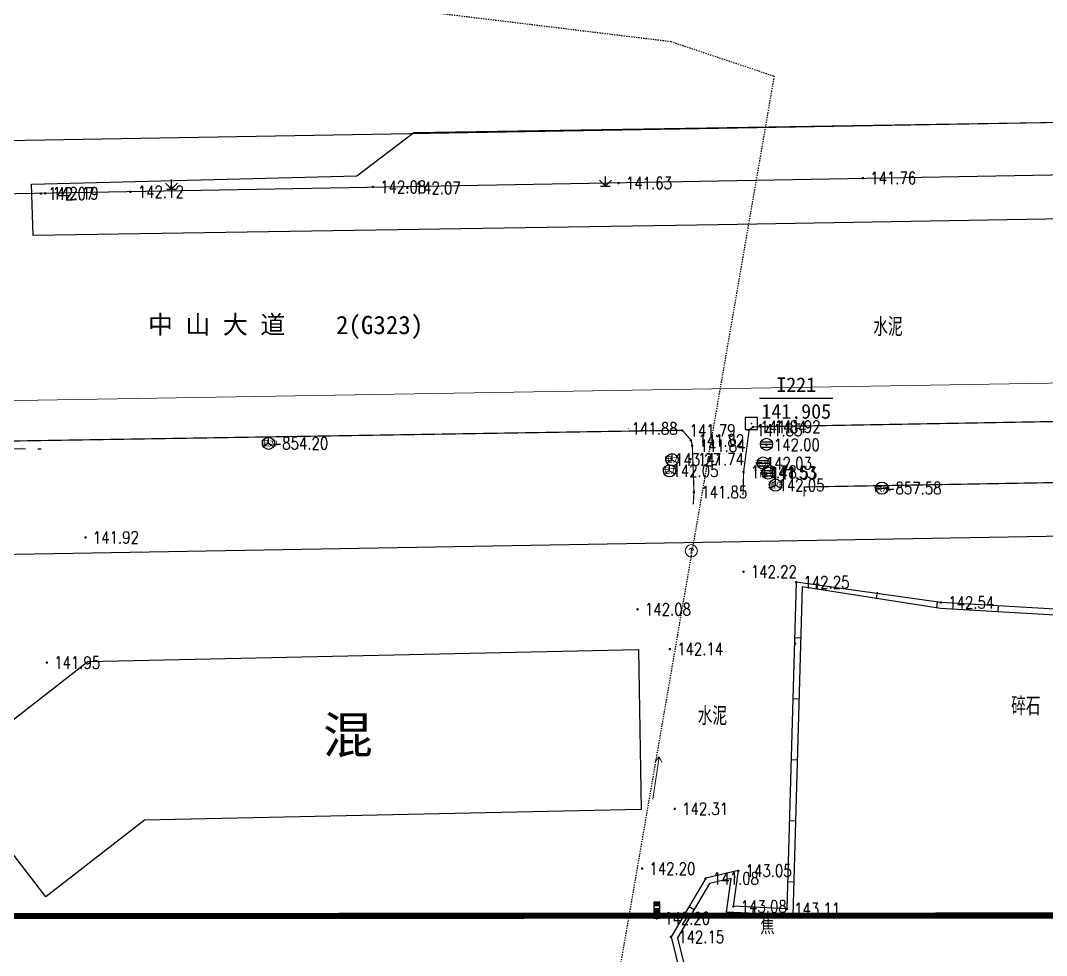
# Model space of a CAD drawing. Extents: x 529262 to 576451, y 2694391 to 2717535.
# Drawn here: x 564776.3 to 564860.3, y 2709587.6 to 2709664.2 of the extents above; entities that cross this region are included whole.
import ezdxf
from ezdxf.enums import TextEntityAlignment as Align
from ezdxf.xclip import XClip

# ---------------------------------------------------------------- set-up
doc = ezdxf.new("R2010")
doc.units = 0
doc.header["$XCLIPFRAME"] = 0
doc.linetypes.add('DASH', pattern=[0.35, 0.25, -0.1])
doc.linetypes.add('X6', pattern=[2, 1, -1])
for name, color, linetype in [('a红线图', 1, 'Continuous'), ('COMPONENT', 8, 'Continuous'), ('DLDW', 8, 'Continuous'), ('DLSS', 4, 'Continuous'), ('GCD', 8, 'Continuous'), ('GXYZ', 8, 'Continuous'), ('JMD', 8, 'Continuous'), ('KZD', 8, 'Continuous'), ('PP-COM', 7, 'Continuous'), ('RD-中线', 40, 'Continuous'), ('RD-红线', 7, 'Continuous'), ('ZBTZ', 8, 'Continuous'), ('ZJ', 7, 'Continuous'), ('新建水沟', 7, 'Continuous')]:
    doc.layers.add(name, color=color, linetype=linetype)
doc.layers.add('SXSS', color=5, linetype='Continuous', lineweight=0)
doc.styles.add('HZ', font='rs.shx', dxfattribs={"width": 0.8, "bigfont": 'hztxt.shx'})
doc.styles.add('宋体', font='', dxfattribs={"width": 0.75})
doc.styles.add('等线体', font='simhei.ttf')
doc.styles.get('宋体').set_extended_font_data('SimSun')

# ---------------------------------------------------------------- blocks, each defined once
blk = doc.blocks.new('A$C19FD0107')
at = {"layer": 'RD-中线', "color": 8, "linetype": 'Continuous'}
blk.add_lwpolyline([(-5280.166, 15276.46), (-7574.885, 15234.775, -0.04855), (-7632.827, 15239.353), (-9762.366, 15617.812)], format="xyb", dxfattribs=at)
at = {"layer": 'RD-红线', "color": 8, "linetype": 'Continuous', "flags": 128}
blk.add_lwpolyline([(-6225.271, 15229.778), (-5957.887, 15234.456)], dxfattribs=at)
blk = doc.blocks.new('GC200')
at = {"linetype": 'Continuous', "const_width": 0.2, "flags": 128}
blk.add_lwpolyline([(-0.1, 0, 1), (0.1, 0, 1)], format="xyb", close=True, dxfattribs=at)
blk = doc.blocks.new('gc054')
at = {"color": 8}
for points in [[(-0.5, 0), (0, 0), (0.5, 0), (0.5, 2.6), (-0.5, 2.6), (-0.5, 0)], [(-0.5, 2.08), (0.5, 2.08)], [(-0.5, 1.56), (0.5, 1.56)], [(-0.5, 1.04), (0.5, 1.04)], [(-0.5, 0.52), (0.5, 0.52)]]:
    blk.add_lwpolyline(points, dxfattribs=at)
at = {"color": 8, "linetype": 'Continuous'}
for points in [[(0.5, 2.08), (0.5, 2.6), (-0.5, 2.6)], [(-0.5, 2.6), (-0.5, 2.08), (0.5, 2.08)], [(-0.5, 1.56), (-0.5, 1.04), (0.5, 1.04)], [(0.5, 1.56), (-0.5, 1.56), (0.5, 1.04)], [(0.5, 0), (0.5, 0.52), (-0.5, 0.52)], [(-0.5, 0.52), (0, 0), (0.5, 0)], [(-0.5, 0.52), (-0.5, 0), (0, 0)]]:
    blk.add_solid(points, dxfattribs=at)
blk = doc.blocks.new('gc124')
at = {"color": 8}
for p, q in [((-1, 1), (0, 0)), ((-0.8, 0), (0.8, 0)), ((0, 0), (0, 1.6)), ((0, 0), (1, 1))]:
    blk.add_line(p, q, dxfattribs=at)
blk = doc.blocks.new('gc086')
at = {"color": 8}
for p, q in [((0, 0), (7, 0)), ((7, 0), (6.18, 0.57)), ((7, 0), (6.18, -0.57))]:
    blk.add_line(p, q, dxfattribs=at)
blk = doc.blocks.new('gc190')
for q in [(-0.35, 0.15), (0, -0.5), (0.35, 0.15)]:
    blk.add_line((0, 0.5), q)
blk.add_circle((0, 0), 1)
blk = doc.blocks.new('gc115')
at = {"color": 8}
blk.add_lwpolyline([(-1, -1), (1, -1), (1, 1), (-1, 1)], close=True, dxfattribs=at)
blk.add_point((0, 0), dxfattribs=at)
blk = doc.blocks.new('gcbj0101')
blk.add_line((-1, 0), (1, 0))
blk.add_circle((0, 0), 1)
blk = doc.blocks.new('gcbj0103')
for p, q in [((-1, 0), (1, 0)), ((-0.9, 0.43), (0.9, 0.43)), ((-0.88, -0.47), (0.88, -0.47))]:
    blk.add_line(p, q)
blk.add_circle((0, 0), 1)
blk = doc.blocks.new('gcbj0107')
for q in [(-0.87, -0.5), (0, 1), (0.87, -0.5)]:
    blk.add_line((0, 0), q)
blk.add_circle((0, 0), 1)

msp = doc.modelspace()

# ---------------------------------------------------------------- linework, layer by layer
at = {"const_width": 0.5}
msp.add_lwpolyline([(564562.501, 2710307.522), (564562.421, 2709590.678), (564888.143, 2709590.86), (564888.226, 2709664.058), (565134.095, 2709664.095), (565134.027, 2710310.134), (564562.501, 2710307.522)], dxfattribs=at)
at = {"layer": 'a红线图', "color": 8, "linetype": 'Continuous', "lineweight": 0, "flags": 128}
msp.add_lwpolyline([(564727.349, 2709632.223), (566623.018, 2709663.858)], dxfattribs=at)
msp.add_lwpolyline([(564727.349, 2709632.223), (566623.018, 2709663.858)], dxfattribs=at)
at = {"layer": 'DLSS', "color": 8, "linetype": 'Continuous', "elevation": 142.085, "flags": 128}
msp.add_lwpolyline([(564730.1, 2709653.481), (564776.652, 2709654.348), (564864.998, 2709655.874)], dxfattribs=at)
at = {"layer": 'DLSS', "linetype": 'Continuous', "flags": 128}
for points, elevation in [([(564777.19, 2709650.762), (564803.842, 2709651.441), (564808.506, 2709654.98), (564864.998, 2709655.874)], 142.085), ([(564864.998, 2709647.971), (564833.422, 2709647.41), (564777.315, 2709646.546), (564777.19, 2709650.762)], 143.262)]:
    msp.add_lwpolyline(points, dxfattribs=dict(at, elevation=elevation))
for points in [[(564835.468, 2709625.284, 0.1, 0.1, 0), (564835.512, 2709627.198, 0.1, 0.1, 0), (564835.964, 2709630.62, 0.1, 0.1, 0), (564836.296, 2709630.873, 0.1, 0.1, 0), (564875.597, 2709631.565, 0.1, 0.1, 0), (564884.749, 2709631.706, 0, 0, 0), (564885.868, 2709629.81, 0, 0, 0), (564886.222, 2709626.91, 0, 0, 0)], [(564831.39, 2709624.527, 0.1, 0.1, 0), (564831.448, 2709625.536, 0.1, 0.1, 0), (564831.311, 2709629.355, 0.1, 0.1, 0), (564831.211, 2709629.767, 0.1, 0.1, 0), (564830.495, 2709630.594, 0.1, 0.1, 0), (564758.964, 2709629.444, 0.1, 0.1, 0), (564758.12, 2709628.873, 0.1, 0.1, 0), (564756.891, 2709628.099, 0.1, 0.1, 0), (564754.999, 2709625.751, 0.1, 0.1, 0), (564754.262, 2709624.963, 0, 0, 0), (564754.189, 2709624.64, 0, 0, 0)], [(564840.466, 2709625.168, 0.1, 0.1, 0), (564840.484, 2709625.946, 0.1, 0.1, 0), (564875.68, 2709626.566, 0.1, 0.1, 0), (564881.216, 2709626.651, 0, 0, 0), (564881.258, 2709626.304, 0, 0, 0)]]:
    msp.add_lwpolyline(points, format="xyseb", dxfattribs=at)
at = {"layer": 'DLSS', "linetype": 'X6', "elevation": 24.553, "flags": 128}
msp.add_lwpolyline([(564770.229, 2709488.853), (564759.777, 2709488.994), (564760.001, 2709493.004), (564759.904, 2709499.5), (564752.66, 2709499.241), (564752.335, 2709515.304), (564751.767, 2709533.775), (564751.458, 2709551.68), (564751.123, 2709571.278), (564750.734, 2709589.057), (564749.677, 2709600.809), (564751.789, 2709621.63), (564754.972, 2709625.2), (564757.608, 2709628.349), (564759.7, 2709629.393), (564761.909, 2709629.333), (564777.97, 2709629.061)], dxfattribs=at)
at = {"layer": 'JMD', "linetype": 'Continuous'}
for p, q in [((564836.431, 2709627.341), (564836.579, 2709627.319)), ((564841.499, 2709618.089), (564841.421, 2709617.595)), ((564846.439, 2709617.317), (564846.361, 2709616.823)), ((564851.379, 2709616.544), (564851.301, 2709616.05)), ((564856.366, 2709616.215), (564856.336, 2709615.716)), ((564839.694, 2709613.61), (564840.194, 2709613.596)), ((564839.761, 2709613.045), (564839.789, 2709613.192)), ((564839.761, 2709613.045), (564839.789, 2709613.192)), ((564839.552, 2709608.612), (564840.051, 2709608.598)), ((564839.409, 2709603.614), (564839.909, 2709603.6)), ((564839.266, 2709598.616), (564839.766, 2709598.602)), ((564834.673, 2709594.426), (564834.787, 2709593.94)), ((564839.124, 2709593.618), (564839.624, 2709593.604)), ((564831.044, 2709591.592), (564831.474, 2709591.337)), ((564836.298, 2709591.518), (564836.274, 2709591.018))]:
    msp.add_line(p, q, dxfattribs=at)
at = {"layer": 'JMD', "linetype": 'Continuous', "flags": 128}
for points in [[(564886.211, 2709575.103), (564888.26, 2709579.096), (564880.186, 2709593.131), (564877.437, 2709616.205), (564871.453, 2709616.23), (564861.003, 2709615.936), (564851.681, 2709616.497), (564839.824, 2709618.159), (564839.06, 2709591.384), (564834.686, 2709591.596), (564835.09, 2709594.525), (564832.409, 2709593.892), (564829.567, 2709589.102), (564831.929, 2709579.528)], [(564885.766, 2709575.331), (564887.691, 2709579.082), (564879.702, 2709592.97), (564876.993, 2709615.707), (564871.459, 2709615.73), (564860.995, 2709615.436), (564851.627, 2709615.999), (564840.313, 2709617.768), (564839.545, 2709590.86), (564834.116, 2709591.123), (564834.495, 2709593.871), (564832.731, 2709593.454), (564830.101, 2709589.023), (564832.414, 2709579.648)]]:
    msp.add_lwpolyline(points, dxfattribs=at)
msp.add_lwpolyline([(564781.789, 2709611.649), (564826.899, 2709612.631), (564827.122, 2709599.537), (564786.424, 2709598.651), (564778.363, 2709592.374), (564770.366, 2709602.744)], close=True, dxfattribs=at)
at = {"layer": 'KZD', "linetype": 'Continuous'}
msp.add_line((564836.822, 2709633.228), (564842.822, 2709633.228), dxfattribs=at)
msp.add_line((564836.822, 2709633.228), (564842.822, 2709633.228), dxfattribs=at)
at = {"layer": '新建水沟', "color": 5, "linetype": 'DASH', "ltscale": 0.1, "elevation": 143.04}
msp.add_lwpolyline([(564692.655, 2710239.775), (564722.404, 2710203.912), (564749.087, 2710144.577), (564801.321, 2710058.696), (564858.94, 2709973.728), (564856.64, 2709887.325), (564736.482, 2709870.316), (564671.801, 2709755.331), (564665.716, 2709733.478), (564684.342, 2709714.784), (564705.355, 2709682.444), (564764.149, 2709670.422), (564829.539, 2709662.444), (564838.011, 2709659.606), (564818.767, 2709548.337)], dxfattribs=at)
msp.add_lwpolyline([(564692.655, 2710239.775), (564722.404, 2710203.912), (564749.087, 2710144.577), (564801.321, 2710058.696), (564858.94, 2709973.728), (564856.64, 2709887.325), (564736.482, 2709870.316), (564671.801, 2709755.331), (564665.716, 2709733.478), (564684.342, 2709714.784), (564705.355, 2709682.444), (564764.149, 2709670.422), (564829.539, 2709662.444), (564838.011, 2709659.606), (564818.767, 2709548.337)], dxfattribs=at)
msp.add_lwpolyline([(564692.655, 2710239.775), (564722.404, 2710203.912), (564749.087, 2710144.577), (564801.321, 2710058.696), (564858.94, 2709973.728), (564856.64, 2709887.325), (564736.482, 2709870.316), (564671.801, 2709755.331), (564665.716, 2709733.478), (564684.342, 2709714.784), (564705.355, 2709682.444), (564764.149, 2709670.422), (564829.539, 2709662.444), (564838.011, 2709659.606), (564818.767, 2709548.337)], dxfattribs=at)

# ---------------------------------------------------------------- block references
at = {"layer": 'COMPONENT', "linetype": 'Continuous', "xscale": 0.5, "yscale": 0.5}
for name, p in [('gcbj0107', (564796.592, 2709629.522)), ('gcbj0103', (564837.387, 2709629.441)), ('gcbj0107', (564829.651, 2709628.18)), ('gcbj0103', (564837.122, 2709627.903)), ('gcbj0107', (564829.441, 2709627.268)), ('gcbj0103', (564837.521, 2709627.089)), ('gcbj0107', (564838.129, 2709626.093)), ('gcbj0101', (564846.846, 2709625.849))]:
    msp.add_blockref(name, p, dxfattribs=at)
at = {"layer": 'COMPONENT', "color": 252, "linetype": 'Continuous', "xscale": 0.5, "yscale": 0.5}
msp.add_blockref('gcbj0103', (564837.387, 2709629.441), dxfattribs=at)
at = {"layer": 'DLDW', "linetype": 'Continuous', "xscale": 0.5, "yscale": 0.5}
msp.add_blockref('gc054', (564828.41, 2709590.629, 117.677), dxfattribs=at)
at = {"layer": 'GCD', "linetype": 'Continuous'}
ref = msp.add_blockref('GC200', (564825.277, 2709650.843, 141.63), dxfattribs=dict(at, xscale=0.5, yscale=0.5, zscale=0.5))
ref.add_attrib('height', '141.63', dxfattribs={"linetype": 'Continuous', "height": 1, "style": 'HZ', "width": 0.8}).set_placement((564825.877, 2709650.843, 141.63), align=Align.MIDDLE_LEFT)
ref = msp.add_blockref('GC200', (564845.281, 2709651.249, 141.76), dxfattribs=dict(at, xscale=0.5, yscale=0.5, zscale=0.5))
ref.add_attrib('height', '141.76', dxfattribs={"linetype": 'Continuous', "height": 1, "style": 'HZ', "width": 0.8}).set_placement((564845.881, 2709651.249, 141.76), align=Align.MIDDLE_LEFT)
ref = msp.add_blockref('GC200', (564777.95, 2709649.982, 142.074), dxfattribs=dict(at, xscale=0.5, yscale=0.5, zscale=0.5))
ref.add_attrib('height', '142.07', dxfattribs={"linetype": 'Continuous', "height": 1, "style": 'HZ', "width": 0.8}).set_placement((564778.55, 2709649.982, 142.074), align=Align.MIDDLE_LEFT)
ref = msp.add_blockref('GC200', (564778.306, 2709650, 142.191), dxfattribs=dict(at, xscale=0.5, yscale=0.5, zscale=0.5))
ref.add_attrib('height', '142.19', dxfattribs={"linetype": 'Continuous', "height": 1, "style": 'HZ', "width": 0.8}).set_placement((564778.906, 2709650, 142.191), align=Align.MIDDLE_LEFT)
ref = msp.add_blockref('GC200', (564785.284, 2709650.119, 142.12), dxfattribs=dict(at, xscale=0.5, yscale=0.5, zscale=0.5))
ref.add_attrib('height', '142.12', dxfattribs={"linetype": 'Continuous', "height": 1, "style": 'HZ', "width": 0.8}).set_placement((564785.884, 2709650.119, 142.12), align=Align.MIDDLE_LEFT)
ref = msp.add_blockref('GC200', (564805.143, 2709650.527, 142.084), dxfattribs=dict(at, xscale=0.5, yscale=0.5, zscale=0.5))
ref.add_attrib('height', '142.08', dxfattribs={"linetype": 'Continuous', "height": 1, "style": 'HZ', "width": 0.8}).set_placement((564805.743, 2709650.527, 142.084), align=Align.MIDDLE_LEFT)
ref = msp.add_blockref('GC200', (564807.968, 2709650.444, 142.069), dxfattribs=dict(at, xscale=0.5, yscale=0.5, zscale=0.5))
ref.add_attrib('height', '142.07', dxfattribs={"linetype": 'Continuous', "height": 1, "style": 'HZ', "width": 0.8}).set_placement((564808.568, 2709650.444, 142.069), align=Align.MIDDLE_LEFT)
ref = msp.add_blockref('GC200', (564826.1, 2709630.733, 141.883), dxfattribs=dict(at, xscale=0.1999999999534339, yscale=0.1999999999534339, zscale=0.1999999999534339))
ref.add_attrib('height', '141.88', dxfattribs={"linetype": 'Continuous', "height": 1, "style": 'HZ', "width": 0.8}).set_placement((564826.34, 2709630.733, 141.883), align=Align.MIDDLE_LEFT)
ref = msp.add_blockref('GC200', (564826.1, 2709630.733, 141.883), dxfattribs=dict(at, xscale=0.1999999999534339, yscale=0.1999999999534339, zscale=0.1999999999534339))
ref.add_attrib('height', '141.88', dxfattribs={"linetype": 'Continuous', "height": 1, "style": 'HZ', "width": 0.8}).set_placement((564826.34, 2709630.733, 141.883), align=Align.MIDDLE_LEFT)
at = {"layer": 'GCD', "color": 3, "linetype": 'Continuous'}
ref = msp.add_blockref('GC200', (564830.483, 2709630.578, 141.792), dxfattribs=dict(at, xscale=0.5, yscale=0.5, zscale=0.5))
ref.add_attrib('height', '141.79', dxfattribs={"linetype": 'Continuous', "height": 1, "style": 'HZ', "width": 0.8}).set_placement((564831.083, 2709630.578, 141.792), align=Align.MIDDLE_LEFT)
ref = msp.add_blockref('GC200', (564835.952, 2709630.604, 141.847), dxfattribs=dict(at, xscale=0.5, yscale=0.5, zscale=0.5))
ref.add_attrib('height', '141.85', dxfattribs={"linetype": 'Continuous', "height": 1, "style": 'HZ', "width": 0.8}).set_placement((564836.552, 2709630.604, 141.847), align=Align.MIDDLE_LEFT)
ref = msp.add_blockref('GC200', (564836.284, 2709630.857, 141.836), dxfattribs=dict(at, xscale=0.5, yscale=0.5, zscale=0.5))
ref.add_attrib('height', '141.84', dxfattribs={"linetype": 'Continuous', "height": 1, "style": 'HZ', "width": 0.8}).set_placement((564836.884, 2709630.857, 141.836), align=Align.MIDDLE_LEFT)
ref = msp.add_blockref('GC200', (564837.449, 2709630.887, 141.918), dxfattribs=dict(at, xscale=0.5, yscale=0.5, zscale=0.5))
ref.add_attrib('height', '141.92', dxfattribs={"linetype": 'Continuous', "height": 1, "style": 'HZ', "width": 0.8}).set_placement((564838.049, 2709630.887, 141.918), align=Align.MIDDLE_LEFT)
ref = msp.add_blockref('GC200', (564831.199, 2709629.751, 141.818), dxfattribs=dict(at, xscale=0.5, yscale=0.5, zscale=0.5))
ref.add_attrib('height', '141.82', dxfattribs={"linetype": 'Continuous', "height": 1, "style": 'HZ', "width": 0.8}).set_placement((564831.799, 2709629.751, 141.818), align=Align.MIDDLE_LEFT)
at = {"layer": 'GCD', "linetype": 'Continuous'}
ref = msp.add_blockref('GC200', (564796.588, 2709629.522, -854.199), dxfattribs=dict(at, xscale=0.1999999999534339, yscale=0.1999999999534339, zscale=0.1999999999534339))
ref.add_attrib('height', '-854.20', dxfattribs={"linetype": 'Continuous', "height": 1, "style": 'HZ', "width": 0.8}).set_placement((564796.828, 2709629.522, -854.199), align=Align.MIDDLE_LEFT)
ref = msp.add_blockref('GC200', (564796.588, 2709629.522, -854.199), dxfattribs=dict(at, xscale=0.1999999999534339, yscale=0.1999999999534339, zscale=0.1999999999534339))
ref.add_attrib('height', '-854.20', dxfattribs={"linetype": 'Continuous', "height": 1, "style": 'HZ', "width": 0.8}).set_placement((564796.828, 2709629.522, -854.199), align=Align.MIDDLE_LEFT)
at = {"layer": 'GCD', "color": 3, "linetype": 'Continuous'}
ref = msp.add_blockref('GC200', (564831.299, 2709629.339, 141.839), dxfattribs=dict(at, xscale=0.5, yscale=0.5, zscale=0.5))
ref.add_attrib('height', '141.84', dxfattribs={"linetype": 'Continuous', "height": 1, "style": 'HZ', "width": 0.8}).set_placement((564831.899, 2709629.339, 141.839), align=Align.MIDDLE_LEFT)
ref = msp.add_blockref('GC200', (564837.385, 2709629.402, 141.999), dxfattribs=dict(at, xscale=0.5, yscale=0.5, zscale=0.5))
ref.add_attrib('height', '142.00', dxfattribs={"linetype": 'Continuous', "height": 1, "style": 'HZ', "width": 0.8}).set_placement((564837.985, 2709629.402, 141.999), align=Align.MIDDLE_LEFT)
at = {"layer": 'GCD', "linetype": 'Continuous'}
ref = msp.add_blockref('GC200', (564829.648, 2709628.182, 143.273), dxfattribs=dict(at, xscale=0.1999999999534339, yscale=0.1999999999534339, zscale=0.1999999999534339))
ref.add_attrib('height', '143.27', dxfattribs={"linetype": 'Continuous', "height": 1, "style": 'HZ', "width": 0.8}).set_placement((564829.888, 2709628.182, 143.273), align=Align.MIDDLE_LEFT)
ref = msp.add_blockref('GC200', (564829.648, 2709628.182, 143.273), dxfattribs=dict(at, xscale=0.1999999999534339, yscale=0.1999999999534339, zscale=0.1999999999534339))
ref.add_attrib('height', '143.27', dxfattribs={"linetype": 'Continuous', "height": 1, "style": 'HZ', "width": 0.8}).set_placement((564829.888, 2709628.182, 143.273), align=Align.MIDDLE_LEFT)
at = {"layer": 'GCD', "color": 3, "linetype": 'Continuous'}
ref = msp.add_blockref('GC200', (564831.168, 2709628.227, 141.736), dxfattribs=dict(at, xscale=0.5, yscale=0.5, zscale=0.5))
ref.add_attrib('height', '141.74', dxfattribs={"linetype": 'Continuous', "height": 1, "style": 'HZ', "width": 0.8}).set_placement((564831.768, 2709628.227, 141.736), align=Align.MIDDLE_LEFT)
at = {"layer": 'GCD', "linetype": 'Continuous'}
ref = msp.add_blockref('GC200', (564837.092, 2709627.887, 142.031), dxfattribs=dict(at, xscale=0.1999999999534339, yscale=0.1999999999534339, zscale=0.1999999999534339))
ref.add_attrib('height', '142.03', dxfattribs={"linetype": 'Continuous', "height": 1, "style": 'HZ', "width": 0.8}).set_placement((564837.332, 2709627.887, 142.031), align=Align.MIDDLE_LEFT)
ref = msp.add_blockref('GC200', (564837.092, 2709627.887, 142.031), dxfattribs=dict(at, xscale=0.1999999999534339, yscale=0.1999999999534339, zscale=0.1999999999534339))
ref.add_attrib('height', '142.03', dxfattribs={"linetype": 'Continuous', "height": 1, "style": 'HZ', "width": 0.8}).set_placement((564837.332, 2709627.887, 142.031), align=Align.MIDDLE_LEFT)
ref = msp.add_blockref('GC200', (564829.437, 2709627.27, 142.048), dxfattribs=dict(at, xscale=0.1999999999534339, yscale=0.1999999999534339, zscale=0.1999999999534339))
ref.add_attrib('height', '142.05', dxfattribs={"linetype": 'Continuous', "height": 1, "style": 'HZ', "width": 0.8}).set_placement((564829.677, 2709627.27, 142.048), align=Align.MIDDLE_LEFT)
ref = msp.add_blockref('GC200', (564829.437, 2709627.27, 142.048), dxfattribs=dict(at, xscale=0.1999999999534339, yscale=0.1999999999534339, zscale=0.1999999999534339))
ref.add_attrib('height', '142.05', dxfattribs={"linetype": 'Continuous', "height": 1, "style": 'HZ', "width": 0.8}).set_placement((564829.677, 2709627.27, 142.048), align=Align.MIDDLE_LEFT)
at = {"layer": 'GCD', "color": 3, "linetype": 'Continuous'}
ref = msp.add_blockref('GC200', (564835.5, 2709627.182, 141.779), dxfattribs=dict(at, xscale=0.5, yscale=0.5, zscale=0.5))
ref.add_attrib('height', '141.78', dxfattribs={"linetype": 'Continuous', "height": 1, "style": 'HZ', "width": 0.8}).set_placement((564836.1, 2709627.182, 141.779), align=Align.MIDDLE_LEFT)
at = {"layer": 'GCD', "linetype": 'Continuous'}
ref = msp.add_blockref('GC200', (564837.408, 2709627.124, 141.532), dxfattribs=dict(at, xscale=0.1999999999534339, yscale=0.1999999999534339, zscale=0.1999999999534339))
ref.add_attrib('height', '141.53', dxfattribs={"linetype": 'Continuous', "height": 1, "style": 'HZ', "width": 0.8}).set_placement((564837.648, 2709627.124, 141.532), align=Align.MIDDLE_LEFT)
ref = msp.add_blockref('GC200', (564837.408, 2709627.124, 141.532), dxfattribs=dict(at, xscale=0.1999999999534339, yscale=0.1999999999534339, zscale=0.1999999999534339))
ref.add_attrib('height', '141.53', dxfattribs={"linetype": 'Continuous', "height": 1, "style": 'HZ', "width": 0.8}).set_placement((564837.648, 2709627.124, 141.532), align=Align.MIDDLE_LEFT)
ref = msp.add_blockref('GC200', (564837.508, 2709627.072, 141.53), dxfattribs=dict(at, xscale=0.1999999999534339, yscale=0.1999999999534339, zscale=0.1999999999534339))
ref.add_attrib('height', '141.53', dxfattribs={"linetype": 'Continuous', "height": 1, "style": 'HZ', "width": 0.8}).set_placement((564837.748, 2709627.072, 141.53), align=Align.MIDDLE_LEFT)
ref = msp.add_blockref('GC200', (564837.508, 2709627.072, 141.53), dxfattribs=dict(at, xscale=0.1999999999534339, yscale=0.1999999999534339, zscale=0.1999999999534339))
ref.add_attrib('height', '141.53', dxfattribs={"linetype": 'Continuous', "height": 1, "style": 'HZ', "width": 0.8}).set_placement((564837.748, 2709627.072, 141.53), align=Align.MIDDLE_LEFT)
at = {"layer": 'GCD', "color": 3, "linetype": 'Continuous'}
ref = msp.add_blockref('GC200', (564831.436, 2709625.52, 141.853), dxfattribs=dict(at, xscale=0.5, yscale=0.5, zscale=0.5))
ref.add_attrib('height', '141.85', dxfattribs={"linetype": 'Continuous', "height": 1, "style": 'HZ', "width": 0.8}).set_placement((564832.036, 2709625.52, 141.853), align=Align.MIDDLE_LEFT)
at = {"layer": 'GCD', "linetype": 'Continuous'}
ref = msp.add_blockref('GC200', (564838.128, 2709626.092, 142.048), dxfattribs=dict(at, xscale=0.1999999999534339, yscale=0.1999999999534339, zscale=0.1999999999534339))
ref.add_attrib('height', '142.05', dxfattribs={"linetype": 'Continuous', "height": 1, "style": 'HZ', "width": 0.8}).set_placement((564838.368, 2709626.092, 142.048), align=Align.MIDDLE_LEFT)
ref = msp.add_blockref('GC200', (564838.128, 2709626.092, 142.048), dxfattribs=dict(at, xscale=0.1999999999534339, yscale=0.1999999999534339, zscale=0.1999999999534339))
ref.add_attrib('height', '142.05', dxfattribs={"linetype": 'Continuous', "height": 1, "style": 'HZ', "width": 0.8}).set_placement((564838.368, 2709626.092, 142.048), align=Align.MIDDLE_LEFT)
ref = msp.add_blockref('GC200', (564846.823, 2709625.848, -857.584), dxfattribs=dict(at, xscale=0.1999999999534339, yscale=0.1999999999534339, zscale=0.1999999999534339))
ref.add_attrib('height', '-857.58', dxfattribs={"linetype": 'Continuous', "height": 1, "style": 'HZ', "width": 0.8}).set_placement((564847.063, 2709625.848, -857.584), align=Align.MIDDLE_LEFT)
ref = msp.add_blockref('GC200', (564846.823, 2709625.848, -857.584), dxfattribs=dict(at, xscale=0.1999999999534339, yscale=0.1999999999534339, zscale=0.1999999999534339))
ref.add_attrib('height', '-857.58', dxfattribs={"linetype": 'Continuous', "height": 1, "style": 'HZ', "width": 0.8}).set_placement((564847.063, 2709625.848, -857.584), align=Align.MIDDLE_LEFT)
at = {"layer": 'GCD', "color": 3, "linetype": 'Continuous'}
ref = msp.add_blockref('GC200', (564781.603, 2709621.811, 141.917), dxfattribs=dict(at, xscale=0.5, yscale=0.5, zscale=0.5))
ref.add_attrib('height', '141.92', dxfattribs={"linetype": 'Continuous', "height": 1, "style": 'HZ', "width": 0.8}).set_placement((564782.203, 2709621.811, 141.917), align=Align.MIDDLE_LEFT)
ref = msp.add_blockref('GC200', (564835.504, 2709619.008, 142.217), dxfattribs=dict(at, xscale=0.5, yscale=0.5, zscale=0.5))
ref.add_attrib('height', '142.22', dxfattribs={"linetype": 'Continuous', "height": 1, "style": 'HZ', "width": 0.8}).set_placement((564836.104, 2709619.008, 142.217), align=Align.MIDDLE_LEFT)
ref = msp.add_blockref('GC200', (564839.812, 2709618.143, 142.25), dxfattribs=dict(at, xscale=0.5, yscale=0.5, zscale=0.5))
ref.add_attrib('height', '142.25', dxfattribs={"linetype": 'Continuous', "height": 1, "style": 'HZ', "width": 0.8}).set_placement((564840.412, 2709618.143, 142.25), align=Align.MIDDLE_LEFT)
ref = msp.add_blockref('GC200', (564851.669, 2709616.481, 142.542), dxfattribs=dict(at, xscale=0.5, yscale=0.5, zscale=0.5))
ref.add_attrib('height', '142.54', dxfattribs={"linetype": 'Continuous', "height": 1, "style": 'HZ', "width": 0.8}).set_placement((564852.269, 2709616.481, 142.542), align=Align.MIDDLE_LEFT)
ref = msp.add_blockref('GC200', (564826.83, 2709615.925, 142.08), dxfattribs=dict(at, xscale=0.5, yscale=0.5, zscale=0.5))
ref.add_attrib('height', '142.08', dxfattribs={"linetype": 'Continuous', "height": 1, "style": 'HZ', "width": 0.8}).set_placement((564827.43, 2709615.925, 142.08), align=Align.MIDDLE_LEFT)
ref = msp.add_blockref('GC200', (564829.469, 2709612.671, 142.138), dxfattribs=dict(at, xscale=0.5, yscale=0.5, zscale=0.5))
ref.add_attrib('height', '142.14', dxfattribs={"linetype": 'Continuous', "height": 1, "style": 'HZ', "width": 0.8}).set_placement((564830.069, 2709612.671, 142.138), align=Align.MIDDLE_LEFT)
ref = msp.add_blockref('GC200', (564778.438, 2709611.56, 141.953), dxfattribs=dict(at, xscale=0.5, yscale=0.5, zscale=0.5))
ref.add_attrib('height', '141.95', dxfattribs={"linetype": 'Continuous', "height": 1, "style": 'HZ', "width": 0.8}).set_placement((564779.038, 2709611.56, 141.953), align=Align.MIDDLE_LEFT)
ref = msp.add_blockref('GC200', (564829.871, 2709599.581, 142.307), dxfattribs=dict(at, xscale=0.5, yscale=0.5, zscale=0.5))
ref.add_attrib('height', '142.31', dxfattribs={"linetype": 'Continuous', "height": 1, "style": 'HZ', "width": 0.8}).set_placement((564830.471, 2709599.581, 142.307), align=Align.MIDDLE_LEFT)
ref = msp.add_blockref('GC200', (564827.193, 2709594.685, 142.199), dxfattribs=dict(at, xscale=0.5, yscale=0.5, zscale=0.5))
ref.add_attrib('height', '142.20', dxfattribs={"linetype": 'Continuous', "height": 1, "style": 'HZ', "width": 0.8}).set_placement((564827.793, 2709594.685, 142.199), align=Align.MIDDLE_LEFT)
ref = msp.add_blockref('GC200', (564835.078, 2709594.509, 143.047), dxfattribs=dict(at, xscale=0.5, yscale=0.5, zscale=0.5))
ref.add_attrib('height', '143.05', dxfattribs={"linetype": 'Continuous', "height": 1, "style": 'HZ', "width": 0.8}).set_placement((564835.678, 2709594.509, 143.047), align=Align.MIDDLE_LEFT)
ref = msp.add_blockref('GC200', (564832.397, 2709593.876, 141.077), dxfattribs=dict(at, xscale=0.5, yscale=0.5, zscale=0.5))
ref.add_attrib('height', '141.08', dxfattribs={"linetype": 'Continuous', "height": 1, "style": 'HZ', "width": 0.8}).set_placement((564832.997, 2709593.876, 141.077), align=Align.MIDDLE_LEFT)
ref = msp.add_blockref('GC200', (564834.674, 2709591.58, 143.077), dxfattribs=dict(at, xscale=0.5, yscale=0.5, zscale=0.5))
ref.add_attrib('height', '143.08', dxfattribs={"linetype": 'Continuous', "height": 1, "style": 'HZ', "width": 0.8}).set_placement((564835.274, 2709591.58, 143.077), align=Align.MIDDLE_LEFT)
ref = msp.add_blockref('GC200', (564839.048, 2709591.368, 143.11), dxfattribs=dict(at, xscale=0.5, yscale=0.5, zscale=0.5))
ref.add_attrib('height', '143.11', dxfattribs={"linetype": 'Continuous', "height": 1, "style": 'HZ', "width": 0.8}).set_placement((564839.648, 2709591.368, 143.11), align=Align.MIDDLE_LEFT)
ref = msp.add_blockref('GC200', (564828.398, 2709590.613, 142.2), dxfattribs=dict(at, xscale=0.5, yscale=0.5, zscale=0.5))
ref.add_attrib('height', '142.20', dxfattribs={"linetype": 'Continuous', "height": 1, "style": 'HZ', "width": 0.8}).set_placement((564828.998, 2709590.613, 142.2), align=Align.MIDDLE_LEFT)
ref = msp.add_blockref('GC200', (564829.555, 2709589.086, 142.15), dxfattribs=dict(at, xscale=0.5, yscale=0.5, zscale=0.5))
ref.add_attrib('height', '142.15', dxfattribs={"linetype": 'Continuous', "height": 1, "style": 'HZ', "width": 0.8}).set_placement((564830.155, 2709589.086, 142.15), align=Align.MIDDLE_LEFT)
at = {"layer": 'KZD', "linetype": 'Continuous', "xscale": 0.5, "yscale": 0.5, "zscale": 0.5}
msp.add_blockref('gc115', (564836.146, 2709631.15, 141.905), dxfattribs=at)
msp.add_blockref('gc115', (564836.146, 2709631.15, 141.905), dxfattribs=at)
at = {"layer": 'PP-COM'}
ref = msp.add_blockref('A$C19FD0107', (570997.993, 2694390.603), dxfattribs=at)
XClip(ref).set_block_clipping_path([(-9366.4383134884, 14428.6043910822), (-3328.4480743363, 17452.7484863754)])
at = {"layer": 'SXSS', "color": 8, "linetype": 'Continuous'}
for name, p, xscale, yscale, zscale, rotation in [('gc190', (564831.231, 2709620.722, 141.409), 0.4999999999948079, 0.4999999999948079, 0.4999999999948079, 353.46376573442), ('gc190', (564831.231, 2709620.722, 141.409), 0.4999999999948079, 0.4999999999948079, 0.4999999999948079, 353.46376573442), ('gc086', (564828.063, 2709600.374), 0.5000000001327757, 0.5000000001327757, 0.5000000001327757, 81.09475045193707), ('gc086', (564828.063, 2709600.374), 0.5000000001327757, 0.5000000001327757, 0.5000000001327757, 81.09475045193707)]:
    msp.add_blockref(name, p, dxfattribs=dict(at, xscale=xscale, yscale=yscale, zscale=zscale, rotation=rotation))
at = {"layer": 'ZBTZ', "linetype": 'Continuous', "xscale": 0.5, "yscale": 0.5}
for p in [(564788.653, 2709650.336), (564788.653, 2709650.336), (564824.195, 2709650.586), (564824.195, 2709650.586)]:
    msp.add_blockref('gc124', p, dxfattribs=at)

# ---------------------------------------------------------------- texts
at = {"color": 8, "linetype": 'Continuous', "style": 'HZ', "width": 0.8}
msp.add_text('碎石', height=1.5, dxfattribs=at).set_placement((564858.629, 2709608.071), align=Align.MIDDLE)
at = {"layer": 'DLSS', "color": 8, "linetype": 'Continuous', "style": 'HZ', "width": 0.8}
msp.add_text('水泥', height=1.5, dxfattribs=at).set_placement((564832.956, 2709607.265), align=Align.MIDDLE)
at = {"layer": 'GXYZ', "linetype": 'Continuous', "style": '宋体'}
for s, p in [('电力', (564796.636, 2709629.572)), ('电力', (564829.696, 2709628.23)), ('电力', (564829.485, 2709627.318)), ('雨水', (564837.124, 2709627.863)), ('雨水', (564837.523, 2709627.049)), ('通信', (564838.173, 2709626.144)), ('供水', (564846.873, 2709625.823))]:
    msp.add_text(s, height=0.5, dxfattribs=at).set_placement(p, align=Align.MIDDLE)
at = {"layer": 'JMD', "linetype": 'Continuous', "style": '宋体'}
msp.add_text('混', height=3, dxfattribs=at).set_placement((564805.137, 2709605.636), align=Align.MIDDLE_RIGHT)
at = {"layer": 'KZD', "linetype": 'Continuous', "style": '等线体'}
for s, p in [('I221', (564839.822, 2709634.328)), ('I221', (564839.822, 2709634.328)), ('141.905', (564839.822, 2709632.128)), ('141.905', (564839.822, 2709632.128))]:
    msp.add_text(s, height=1.2, dxfattribs=at).set_placement(p, align=Align.MIDDLE)
at = {"layer": 'ZJ', "color": 8, "linetype": 'Continuous', "style": '等线体'}
for s, p in [('中 山 大 道', (564792.342, 2709639.282)), ('中 山 大 道', (564792.342, 2709639.282)), ('2(G323)', (564805.695, 2709639.104)), ('2(G323)', (564805.695, 2709639.104))]:
    msp.add_text(s, height=1.5, dxfattribs=at).set_placement(p, align=Align.MIDDLE)
at = {"layer": 'ZJ', "color": 8, "linetype": 'Continuous', "style": 'HZ', "width": 0.8}
for s, p in [('水泥', (564847.336, 2709639.137)), ('水泥', (564847.336, 2709639.137)), ('蕉', (564837.464, 2709590.124)), ('蕉', (564837.464, 2709590.124))]:
    msp.add_text(s, height=1.5, dxfattribs=at).set_placement(p, align=Align.MIDDLE)

doc.saveas('drawing.dxf')
